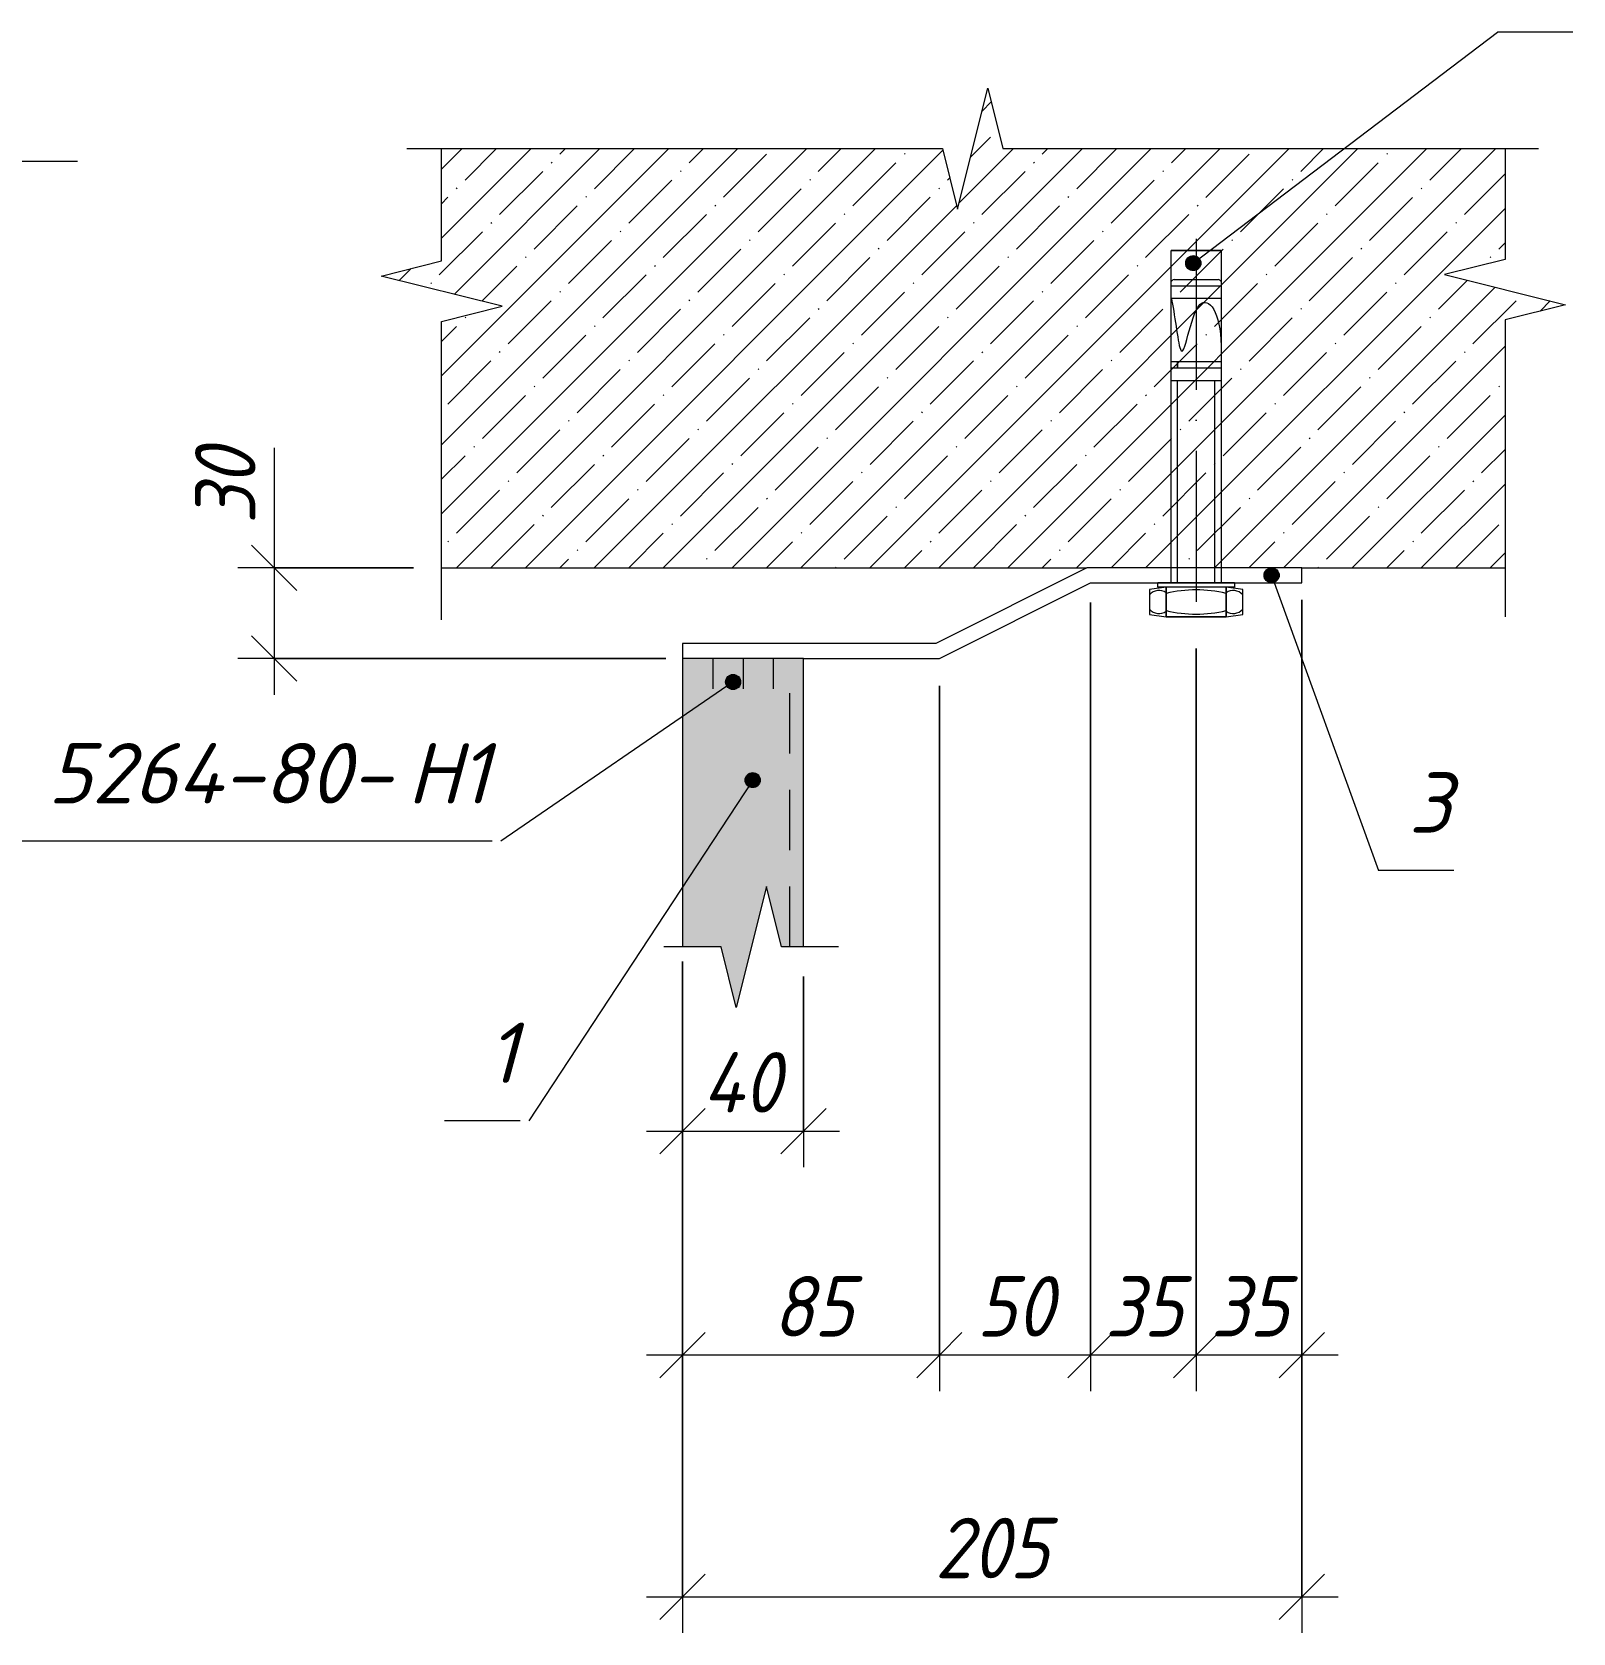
# Model space of a CAD drawing. Header units: millimetres. Extents: x -508 to 38670, y -99 to 8560.
# Drawn here: x 13655 to 14165, y 1883 to 2413 of the extents above; entities that cross this region are included whole.
import ezdxf

# ---------------------------------------------------------------- set-up
doc = ezdxf.new("R2010")
doc.units = ezdxf.units.MM
for name, pattern in [('200_ШТРИХ_ш1п0_6_', [32, 20, -12]), ('50_200_ШТРИХ_1Т_ш5_п1_п1_', [70, 50, -10, 0, -10]), ('IMPORT-Невидимая', [39.122222, 28.222222, -10.9])]:
    doc.linetypes.add(name, pattern=pattern)
for name, color, linetype, lineweight in [('A-ANNO-DIMS', 7, 'Continuous', 9), ('A-ANNO-DIMS-10', 7, 'Continuous', 9), ('A-ANNO-NOTE', 7, 'Continuous', 9), ('A-DETL', 7, 'Continuous', 9), ('A-DETL-1', 7, 'Continuous', 5), ('A-DETL-2', 7, '200_ШТРИХ_ш1п0_6_', 5), ('A-DETL-3', 7, 'Continuous', 20), ('A-DETL-4', 7, '50_200_ШТРИХ_1Т_ш5_п1_п1_', 5), ('A-DETL-5', 7, 'IMPORT-Невидимая', 5), ('A-DETL-GENF', 7, 'Continuous', 9), ('A-DETL-GENF-1', 7, 'Continuous', 5)]:
    doc.layers.add(name, color=color, linetype=linetype, lineweight=lineweight)
doc.layers.add('A-DETL-GENF-2', color=7, linetype='Continuous', lineweight=9, true_color=0xffffff)
doc.styles.add('ISOCPEUR_I_2', font='isocpeui.ttf', dxfattribs={"width": 0.9, "height": 20})
doc.styles.add('ISOCPEUR_I_4', font='isocpeui.ttf', dxfattribs={"height": 20})
doc.dimstyles.new('ISO-2_0_0_9К_СРЕДНИЙ_1', dxfattribs={"dimscale": 304.8, "dimtxt": 19.919624, "dimasz": 0.049213, "dimexe": 0.03937, "dimexo": 0, "dimgap": 0, "dimtad": 1, "dimdec": 0, "dimzin": 0, "dimdsep": 46, "dimtxsty": 'ISOCPEUR_I_2', "dimblk1": 'OBLIQUE', "dimblk2": 'OBLIQUE', "dimsah": 1, "dimcen": 0.09, "dimdle": 0.03937, "dimazin": 0, "dimtfac": 1, "dimtdec": 4, "dimtix": 1, "dimtmove": 0, "dimatfit": 3, "dimfxl": 1, "dimtvp": 1, "dimtolj": 1, "dimtzin": 0, "dimarcsym": 2})
doc.dimstyles.new('ISO-2_0_0_9К_СРЕДНИЙ_2', dxfattribs={"dimscale": 304.8, "dimtxt": 19.919624, "dimasz": 0.049213, "dimexe": 0.03937, "dimexo": 0, "dimgap": 0, "dimtad": 1, "dimdec": 0, "dimzin": 0, "dimdsep": 46, "dimtxsty": 'ISOCPEUR_I_2', "dimblk1": 'OBLIQUE', "dimblk2": 'OBLIQUE', "dimsah": 1, "dimcen": 0.09, "dimdle": 0.03937, "dimazin": 0, "dimtfac": 1, "dimtdec": 4, "dimtix": 1, "dimtmove": 1, "dimatfit": 3, "dimfxl": 1, "dimtvp": 1, "dimtolj": 1, "dimtzin": 0, "dimarcsym": 2})

# ---------------------------------------------------------------- blocks, each defined once
blk = doc.blocks.new('DET_Линия разрыва - Линия разрыва-25057329-АР1_Фахверк_Швеллер 80_Узлы_верх и низ развернуты_2 эт_')
at = {"layer": 'A-DETL-GENF'}
for p, q in [((-5, -20), (5, 20)), ((5, 20), (10, 0)), ((-108.77, 0), (-10, 0)), ((-10, 0), (-5, -20)), ((10, 0), (47.19, 0))]:
    blk.add_line(p, q, dxfattribs=at)
blk = doc.blocks.new('DET_Линия разрыва - Линия разрыва-25057326-АР1_Фахверк_Швеллер 80_Узлы_верх и низ развернуты_2 эт_')
at = {"layer": 'A-DETL-GENF'}
for p, q in [((-5, -20), (5, 20)), ((5, 20), (10, 0)), ((-28.93, 0), (-10, 0)), ((-10, 0), (-5, -20)), ((10, 0), (28.93, 0))]:
    blk.add_line(p, q, dxfattribs=at)
blk = doc.blocks.new('DET_Линия разрыва - Линия разрыва-25057325-АР1_Фахверк_Швеллер 80_Узлы_верх и низ развернуты_2 эт_')
at = {"layer": 'A-DETL-GENF'}
for p, q in [((-5, -20), (5, 20)), ((5, 20), (10, 0)), ((-46.68, 0), (-10, 0)), ((-10, 0), (-5, -20)), ((10, 0), (108.26, 0))]:
    blk.add_line(p, q, dxfattribs=at)
blk = doc.blocks.new('DET_Линия разрыва - Линия разрыва-25057324-АР1_Фахверк_Швеллер 80_Узлы_верх и низ развернуты_2 эт_')
at = {"layer": 'A-DETL-GENF'}
for p, q in [((-5, -20), (5, 20)), ((5, 20), (10, 0)), ((-187.25, 0), (-10, 0)), ((-10, 0), (-5, -20)), ((10, 0), (187.25, 0))]:
    blk.add_line(p, q, dxfattribs=at)
blk = doc.blocks.new('_AT__Текстовая выноска 2_0 - _AT__Текстовая выноска 2_0-25640969-АР1_Фахверк_Швеллер 80_Узлы_верх и низ развернуты_2 эт_')
at = {"layer": 'A-ANNO-NOTE'}
blk.add_line((0, 0), (25, 0), dxfattribs=at)
blk = doc.blocks.new('_AT__Текстовая выноска 2_0 - _AT__Текстовая выноска 2_0-30593221-АР1_Фахверк_Швеллер 80_Узлы_верх и низ развернуты_2 эт_')
at = {"layer": 'A-ANNO-NOTE'}
blk.add_line((0, 0), (25, 0), dxfattribs=at)
blk = doc.blocks.new('_AT__Текстовая выноска 2_0 - _AT__Текстовая выноска 2_0-30557170-АР1_Фахверк_Швеллер 80_Узлы_верх и низ развернуты_2 эт_')
at = {"layer": 'A-ANNO-NOTE'}
blk.add_line((0, 0), (2.5, 0), dxfattribs=at)
blk = doc.blocks.new('DIMBLOCK177-АР1_Фахверк_Швеллер 80_Узлы_верх и низ развернуты_2 эт_')
at = {"layer": 'A-ANNO-DIMS-10'}
for p, q in [((14075.75, 2223.79), (14075.75, 1962.71)), ((14075.75, 1974.71), (14075.75, 2223.79)), ((14040.75, 2208.6), (14040.75, 1962.71)), ((14040.75, 1974.71), (14040.75, 2208.6)), ((14087.75, 1974.71), (14040.75, 1974.71))]:
    blk.add_line(p, q, dxfattribs=at)
at = {"layer": 'A-ANNO-DIMS-10', "lineweight": 20}
for p, q in [((14040.75, 1974.71), (14048.25, 1982.21)), ((14075.75, 1974.71), (14083.25, 1982.21)), ((14040.75, 1974.71), (14033.25, 1967.21)), ((14075.75, 1974.71), (14068.25, 1967.21))]:
    blk.add_line(p, q, dxfattribs=at)
at = {"layer": 'A-ANNO-DIMS-10', "color": 0, "insert": (14045.61, 2000.83), "char_height": 20, "width": 30.3391, "attachment_point": 1, "line_spacing_factor": 1.149209, "style": 'ISOCPEUR_I_2'}
blk.add_mtext('35', dxfattribs=at)
blk = doc.blocks.new('_Oblique')
at = {"color": 0, "linetype": 'ByBlock', "lineweight": -2}
blk.add_line((-0.5, -0.5), (0.5, 0.5), dxfattribs=at)
blk = doc.blocks.new('DIMBLOCK178-АР1_Фахверк_Швеллер 80_Узлы_верх и низ развернуты_2 эт_')
at = {"layer": 'A-ANNO-DIMS-10'}
for p, q in [((14005.75, 2223.79), (14005.75, 1962.71)), ((14005.75, 1974.71), (14005.75, 2223.79)), ((14040.75, 2208.6), (14040.75, 1962.71)), ((14040.75, 1974.71), (14040.75, 2208.6)), ((14040.75, 1974.71), (14005.75, 1974.71))]:
    blk.add_line(p, q, dxfattribs=at)
at = {"layer": 'A-ANNO-DIMS-10', "lineweight": 20}
for p, q in [((14005.75, 1974.71), (14013.25, 1982.21)), ((14040.75, 1974.71), (14048.25, 1982.21)), ((14005.75, 1974.71), (13998.25, 1967.21)), ((14040.75, 1974.71), (14033.25, 1967.21))]:
    blk.add_line(p, q, dxfattribs=at)
at = {"layer": 'A-ANNO-DIMS-10', "color": 0, "insert": (14010.61, 2000.83), "char_height": 20, "width": 30.3391, "attachment_point": 1, "line_spacing_factor": 1.149209, "style": 'ISOCPEUR_I_2'}
blk.add_mtext('35', dxfattribs=at)
blk = doc.blocks.new('DIMBLOCK179-АР1_Фахверк_Швеллер 80_Узлы_верх и низ развернуты_2 эт_')
at = {"layer": 'A-ANNO-DIMS-10'}
for p, q in [((14005.75, 2223.79), (14005.75, 1962.71)), ((14005.75, 1974.71), (14005.75, 2223.79)), ((13955.75, 2196.16), (13955.75, 1962.71)), ((13955.75, 1974.71), (13955.75, 2196.16)), ((14005.75, 1974.71), (13955.75, 1974.71))]:
    blk.add_line(p, q, dxfattribs=at)
at = {"layer": 'A-ANNO-DIMS-10', "lineweight": 20}
for p, q in [((13955.75, 1974.71), (13963.25, 1982.21)), ((14005.75, 1974.71), (14013.25, 1982.21)), ((13955.75, 1974.71), (13948.25, 1967.21)), ((14005.75, 1974.71), (13998.25, 1967.21))]:
    blk.add_line(p, q, dxfattribs=at)
at = {"layer": 'A-ANNO-DIMS-10', "color": 0, "insert": (13968.11, 2000.83), "char_height": 20, "width": 30.3391, "attachment_point": 1, "line_spacing_factor": 1.149209, "style": 'ISOCPEUR_I_2'}
blk.add_mtext('50', dxfattribs=at)
blk = doc.blocks.new('DIMBLOCK180-АР1_Фахверк_Швеллер 80_Узлы_верх и низ развернуты_2 эт_')
at = {"layer": 'A-ANNO-DIMS-10'}
for p, q in [((13955.75, 2196.16), (13955.75, 1962.71)), ((13955.75, 1974.71), (13955.75, 2196.16)), ((13870.77, 2104.98), (13870.77, 1962.71)), ((13870.77, 1974.71), (13870.77, 2104.98)), ((13955.75, 1974.71), (13858.77, 1974.71))]:
    blk.add_line(p, q, dxfattribs=at)
at = {"layer": 'A-ANNO-DIMS-10', "lineweight": 20}
for p, q in [((13870.77, 1974.71), (13878.27, 1982.21)), ((13955.75, 1974.71), (13963.25, 1982.21)), ((13870.77, 1974.71), (13863.27, 1967.21)), ((13955.75, 1974.71), (13948.25, 1967.21))]:
    blk.add_line(p, q, dxfattribs=at)
at = {"layer": 'A-ANNO-DIMS-10', "color": 0, "insert": (13900.62, 2000.83), "char_height": 20, "width": 30.3391, "attachment_point": 1, "line_spacing_factor": 1.149209, "style": 'ISOCPEUR_I_2'}
blk.add_mtext('85', dxfattribs=at)
blk = doc.blocks.new('DIMBLOCK181-АР1_Фахверк_Швеллер 80_Узлы_верх и низ развернуты_2 эт_')
at = {"layer": 'A-ANNO-DIMS-10'}
for p, q in [((13735.53, 2275.02), (13735.53, 2249.74)), ((13735.53, 2249.74), (13735.53, 2220.27)), ((13735.53, 2247.27), (13735.53, 2193.27)), ((13781.71, 2235.27), (13723.53, 2235.27)), ((13735.53, 2235.27), (13781.71, 2235.27)), ((13865.23, 2205.27), (13723.53, 2205.27)), ((13735.53, 2205.27), (13865.23, 2205.27))]:
    blk.add_line(p, q, dxfattribs=at)
at = {"layer": 'A-ANNO-DIMS-10', "lineweight": 20}
for p, q in [((13735.53, 2235.27), (13728.03, 2242.77)), ((13735.53, 2235.27), (13743.03, 2227.77)), ((13735.53, 2205.27), (13728.03, 2212.77)), ((13735.53, 2205.27), (13743.03, 2197.77))]:
    blk.add_line(p, q, dxfattribs=at)
at = {"layer": 'A-ANNO-DIMS-10', "color": 0, "insert": (13709.4, 2249.74), "char_height": 20, "width": 30.3391, "attachment_point": 1, "rotation": 90, "line_spacing_factor": 1.149209, "style": 'ISOCPEUR_I_2'}
blk.add_mtext('30', dxfattribs=at)
blk = doc.blocks.new('DIMBLOCK182-АР1_Фахверк_Швеллер 80_Узлы_верх и низ развернуты_2 эт_')
at = {"layer": 'A-ANNO-DIMS-10'}
for p, q in [((14075.75, 2224.72), (14075.75, 1882.71)), ((14075.75, 1894.71), (14075.75, 2224.72)), ((13870.77, 2079.27), (13870.77, 1882.71)), ((13870.77, 1894.71), (13870.77, 2079.27)), ((13858.77, 1894.71), (14087.75, 1894.71))]:
    blk.add_line(p, q, dxfattribs=at)
at = {"layer": 'A-ANNO-DIMS-10', "lineweight": 20}
for p, q in [((13870.77, 1894.71), (13878.27, 1902.21)), ((14075.75, 1894.71), (14083.25, 1902.21)), ((13870.77, 1894.71), (13863.27, 1887.21)), ((14075.75, 1894.71), (14068.25, 1887.21))]:
    blk.add_line(p, q, dxfattribs=at)
at = {"layer": 'A-ANNO-DIMS-10', "color": 0, "insert": (13954.3, 1920.83), "char_height": 20, "width": 45.5087, "attachment_point": 1, "line_spacing_factor": 1.149209, "style": 'ISOCPEUR_I_2'}
blk.add_mtext('205', dxfattribs=at)
blk = doc.blocks.new('DIMBLOCK183-АР1_Фахверк_Швеллер 80_Узлы_верх и низ развернуты_2 эт_')
at = {"layer": 'A-ANNO-DIMS-10'}
for p, q in [((13910.75, 2100.05), (13910.75, 2036.84)), ((13910.75, 2048.84), (13910.75, 2100.05)), ((13870.77, 2079.27), (13870.77, 2036.84)), ((13870.77, 2048.84), (13870.77, 2079.27)), ((13858.77, 2048.84), (13922.75, 2048.84))]:
    blk.add_line(p, q, dxfattribs=at)
at = {"layer": 'A-ANNO-DIMS-10', "lineweight": 20}
for p, q in [((13870.77, 2048.84), (13878.27, 2056.34)), ((13910.75, 2048.84), (13918.25, 2056.34)), ((13870.77, 2048.84), (13863.27, 2041.34)), ((13910.75, 2048.84), (13903.25, 2041.34))]:
    blk.add_line(p, q, dxfattribs=at)
at = {"layer": 'A-ANNO-DIMS-10', "color": 0, "insert": (13877.35, 2074.97), "char_height": 20, "width": 32.1779, "attachment_point": 1, "line_spacing_factor": 1.149209, "style": 'ISOCPEUR_I_2'}
blk.add_mtext('40', dxfattribs=at)

msp = doc.modelspace()

# ---------------------------------------------------------------- hatches: boundary and pattern name
at = {"layer": 'A-ANNO-NOTE'}
h = msp.add_hatch(color=256, dxfattribs=at)
edge = h.paths.add_edge_path(flags=0)
edge.add_arc((14039.81, 2336.13), 2.5, 0, 360)
h = msp.add_hatch(color=256, dxfattribs=at)
edge = h.paths.add_edge_path(flags=0)
edge.add_arc((14065.74, 2232.79), 2.5, 0, 360)
h = msp.add_hatch(color=256, dxfattribs=at)
edge = h.paths.add_edge_path(flags=0)
edge.add_arc((13887.48, 2197.48), 2.5, 0, 360)
h = msp.add_hatch(color=256, dxfattribs=at)
edge = h.paths.add_edge_path(flags=0)
edge.add_arc((13893.97, 2165.01), 2.5, 0, 360)
at = {"layer": 'A-DETL-GENF-1'}
h = msp.add_hatch(dxfattribs=at)
h.set_pattern_fill('FP_10', color=256, style=0, pattern_type=2)
h.set_pattern_definition([(45, (10602.626, 0), (-11.404925, 11.404925), []), (45, (10614.031, 0), (-11.404925, 11.404925), [20.161, -4.032, 0.335, -3.697])])
h.paths.add_polyline_path([(13790.99, 2235.27), (14142.99, 2235.27), (14142.99, 2317.34), (14162.99, 2322.34), (14122.99, 2332.34), (14142.99, 2337.34), (14142.99, 2374.02), (13976.79, 2374.02), (13971.79, 2394.02), (13961.79, 2354.02), (13956.79, 2374.02), (13790.99, 2374.02), (13790.99, 2336.83), (13770.99, 2331.83), (13810.99, 2321.83), (13790.99, 2316.83)], flags=0)
at = {"layer": 'A-DETL-GENF-2'}
msp.add_hatch(color=256, dxfattribs=at).paths.add_polyline_path([(13888.49, 2089.77), (13898.49, 2129.77), (13903.49, 2109.77), (13910.75, 2109.77), (13910.75, 2205.27), (13870.77, 2205.27), (13870.77, 2109.77), (13883.49, 2109.77)], flags=0)

# ---------------------------------------------------------------- linework, layer by layer
at = {"layer": 'A-ANNO-NOTE'}
for p, q in [((14039.81, 2336.13), (14140.49, 2412.62)), ((14065.74, 2232.79), (14101.07, 2135.06)), ((13887.48, 2197.48), (13810.62, 2144.75)), ((13893.97, 2165.01), (13819.89, 2052.23))]:
    msp.add_line(p, q, dxfattribs=at)
for centre in [(14039.81, 2336.13), (14065.74, 2232.79), (13887.48, 2197.48), (13893.97, 2165.01)]:
    msp.add_circle(centre, 2.5, dxfattribs=at)
at = {"layer": 'A-DETL'}
for p, q in [((14004.57, 2235.27), (13954.57, 2210.27)), ((14075.75, 2235.27), (14004.57, 2235.27)), ((14075.75, 2230.27), (14075.75, 2235.27)), ((13955.75, 2205.27), (14005.75, 2230.27)), ((14005.75, 2230.27), (14075.75, 2230.27)), ((13954.57, 2210.27), (13870.77, 2210.27)), ((13870.77, 2210.27), (13870.77, 2205.27)), ((13910.75, 2205.27), (13870.77, 2205.27)), ((13870.77, 2205.27), (13870.77, 2109.77)), ((13910.75, 2205.27), (13955.75, 2205.27)), ((13910.75, 2109.77), (13910.75, 2205.27))]:
    msp.add_line(p, q, dxfattribs=at)
at = {"layer": 'A-DETL-1'}
for p, q in [((14049.01, 2340.27), (14032.48, 2340.27)), ((14032.48, 2340.27), (14049.01, 2340.27)), ((14032.48, 2230.27), (14032.48, 2340.27)), ((14049.01, 2340.27), (14049.01, 2230.27)), ((14032.48, 2328.62), (14049.01, 2328.62)), ((14033.45, 2330.69), (14048.04, 2330.69)), ((14032.48, 2324.49), (14049.01, 2324.49)), ((14032.48, 2303.53), (14049.01, 2303.53)), ((14032.48, 2301.46), (14049.01, 2301.46)), ((14034.55, 2301.46), (14034.55, 2303.53)), ((14034.64, 2301.46), (14034.64, 2303.53)), ((14032.48, 2297.33), (14049.01, 2297.33)), ((14034.59, 2230.27), (14034.59, 2297.33)), ((14046.91, 2230.27), (14046.91, 2297.33)), ((14030.83, 2228.83), (14025.34, 2228.06)), ((14025.34, 2228.06), (14025.34, 2219.87)), ((14028.07, 2228.83), (14028.07, 2230.27)), ((14053.42, 2230.27), (14028.07, 2230.27)), ((14053.42, 2228.83), (14028.07, 2228.83)), ((14050.67, 2228.83), (14030.83, 2228.83)), ((14030.83, 2228.83), (14030.83, 2219.08)), ((14030.83, 2219.08), (14030.83, 2228.83)), ((14050.67, 2228.83), (14030.83, 2228.83)), ((14035.2, 2230.27), (14037.25, 2230.27)), ((14050.67, 2219.08), (14050.67, 2228.83)), ((14056.16, 2228.06), (14050.67, 2228.83)), ((14050.67, 2228.83), (14050.67, 2219.08)), ((14053.42, 2230.27), (14053.42, 2228.83)), ((14056.16, 2219.87), (14056.16, 2228.06)), ((14025.34, 2219.87), (14030.83, 2219.1)), ((14030.83, 2219.08), (14050.67, 2219.08)), ((14050.67, 2219.08), (14030.83, 2219.08)), ((14050.67, 2219.1), (14056.16, 2219.87))]:
    msp.add_line(p, q, dxfattribs=at)
for centre, radius, start, end in [((14033.66, 2329.33), 1.38, 98.7234, 149.1005), ((14047.83, 2329.33), 1.38, 30.8995, 81.2766), ((14028.47, 2223.53), 4.23, 56.0803, 137.7236), ((14040.75, 2185.11), 42.85, 76.6145, 103.3855), ((14053.03, 2223.53), 4.23, 42.2764, 123.9197), ((14028.47, 2224.39), 4.23, 222.2764, 303.9197), ((14040.75, 2262.81), 42.85, 256.6145, 283.3855), ((14053.03, 2224.39), 4.23, 236.0803, 317.7236)]:
    msp.add_arc(centre, radius, start, end, dxfattribs=at)
msp.add_open_spline([(14032.48, 2324.49), (14033.66, 2319.77), (14036.12, 2294.31), (14039.88, 2331.79), (14049.01, 2319.8), (14049.01, 2308.8)], degree=3, knots=[3.947128, 3.947128, 3.947128, 3.947128, 10.095996, 20.129437, 28.583816, 28.583816, 28.583816, 28.583816], dxfattribs=at)
at = {"layer": 'A-DETL-2'}
msp.add_line((13906.25, 2109.77), (13906.25, 2205.27), dxfattribs=at)
at = {"layer": 'A-DETL-3'}
for p, q in [((13790.99, 2235.27), (14004.57, 2235.27)), ((14075.75, 2235.27), (14142.99, 2235.27))]:
    msp.add_line(p, q, dxfattribs=at)
at = {"layer": 'A-DETL-4'}
msp.add_line((14040.75, 2344.14), (14040.75, 2214.14), dxfattribs=at)
at = {"layer": 'A-DETL-5'}
for p, q in [((13880.77, 2205.27), (13880.77, 2195.27)), ((13890.77, 2205.27), (13890.77, 2195.27)), ((13900.77, 2205.27), (13900.77, 2195.27))]:
    msp.add_line(p, q, dxfattribs=at)

# ---------------------------------------------------------------- block references
at = {"layer": 'A-ANNO-NOTE', "xscale": 10, "yscale": 10, "zscale": 10, "rotation": 180}
for name, p in [('_AT__Текстовая выноска 2_0 - _AT__Текстовая выноска 2_0-30557170-АР1_Фахверк_Швеллер 80_Узлы_верх и низ развернуты_2 эт_', (14165.49, 2412.62)), ('_AT__Текстовая выноска 2_0 - _AT__Текстовая выноска 2_0-30593221-АР1_Фахверк_Швеллер 80_Узлы_верх и низ развернуты_2 эт_', (13807.72, 2144.75)), ('_AT__Текстовая выноска 2_0 - _AT__Текстовая выноска 2_0-30557170-АР1_Фахверк_Швеллер 80_Узлы_верх и низ развернуты_2 эт_', (14126.07, 2135.06)), ('_AT__Текстовая выноска 2_0 - _AT__Текстовая выноска 2_0-30557170-АР1_Фахверк_Швеллер 80_Узлы_верх и низ развернуты_2 эт_', (13816.98, 2052.23))]:
    msp.add_blockref(name, p, dxfattribs=at)
at = {"layer": 'A-ANNO-NOTE', "xscale": 10, "yscale": 10, "zscale": 10}
msp.add_blockref('_AT__Текстовая выноска 2_0 - _AT__Текстовая выноска 2_0-25640969-АР1_Фахверк_Швеллер 80_Узлы_верх и низ развернуты_2 эт_', (13420.5, 2369.9), dxfattribs=at)
at = {"layer": 'A-DETL-GENF'}
msp.add_blockref('DET_Линия разрыва - Линия разрыва-25057324-АР1_Фахверк_Швеллер 80_Узлы_верх и низ развернуты_2 эт_', (13966.79, 2374.02), dxfattribs=at)
for name, p, rotation in [('DET_Линия разрыва - Линия разрыва-25057329-АР1_Фахверк_Швеллер 80_Узлы_верх и низ развернуты_2 эт_', (13790.99, 2326.83), 90.0000000000001), ('DET_Линия разрыва - Линия разрыва-25057325-АР1_Фахверк_Швеллер 80_Узлы_верх и низ развернуты_2 эт_', (14142.99, 2327.34), 269.9999999999999), ('DET_Линия разрыва - Линия разрыва-25057326-АР1_Фахверк_Швеллер 80_Узлы_верх и низ развернуты_2 эт_', (13893.49, 2109.77), 180)]:
    msp.add_blockref(name, p, dxfattribs=dict(at, rotation=rotation))

# ---------------------------------------------------------------- texts
at = {"layer": 'A-ANNO-NOTE', "char_height": 20, "attachment_point": 1, "style": 'ISOCPEUR_I_4'}
for s, insert, width in [(' 5264-80-', (13647.91, 2177.27), 159.5358), ('\\fISOCPEUR|b0|i1|c204|p34|;Н', (13779.54, 2177.27), 20.8439), ('\\fISOCPEUR|b0|i1|c204|p34|;1', (13796.73, 2177.27), 12.827), ('\\fISOCPEUR|b0|i1|c204|p34|;3', (14111.06, 2167.58), 17.6371), ('\\fISOCPEUR|b0|i1|c204|p34|;1', (13805.97, 2084.76), 12.827)]:
    msp.add_mtext(s, dxfattribs=dict(at, insert=insert, width=width))

# ---------------------------------------------------------------- dimensions: what is measured, and where the dimension line sits
at = {"layer": 'A-ANNO-DIMS'}
dim = msp.add_linear_dim(base=(13735.53, 2205.27), p1=(13781.71, 2235.27), p2=(13865.23, 2205.27), angle=90, dimstyle='ISO-2_0_0_9К_СРЕДНИЙ_2', override={"dimpost": '<>', "dimfxl": 88.745575}, dxfattribs=at)
dim.commit()
dim.dimension.update_dxf_attribs({"geometry": 'DIMBLOCK181-АР1_Фахверк_Швеллер 80_Узлы_верх и низ развернуты_2 эт_', "text_midpoint": (13722.73, 2264.91), "dimtype": 160, "text_rotation": 90})
for base, p1, p2, override, picture, middle in [((14075.75, 1894.71), (13870.77, 2079.27), (14075.75, 2224.72), {"dimpost": '<>', "dimfxl": 251.33763}, 'DIMBLOCK182-АР1_Фахверк_Швеллер 80_Узлы_верх и низ развернуты_2 эт_', (13973.26, 1904.71)), ((13955.75, 1974.71), (14005.75, 2223.79), (13955.75, 2196.16), {"dimpost": '<>', "dimfxl": 57.128225}, 'DIMBLOCK179-АР1_Фахверк_Швеллер 80_Узлы_верх и низ развернуты_2 эт_', (13980.75, 1984.71)), ((14005.75, 1974.71), (14040.75, 2208.6), (14005.75, 2223.79), {"dimpost": '<>', "dimfxl": 38.154935}, 'DIMBLOCK178-АР1_Фахверк_Швеллер 80_Узлы_верх и низ развернуты_2 эт_', (14023.25, 1984.71)), ((14040.75, 1974.71), (14075.75, 2223.79), (14040.75, 2208.6), {"dimpost": '<>', "dimfxl": 38.154935}, 'DIMBLOCK177-АР1_Фахверк_Швеллер 80_Узлы_верх и низ развернуты_2 эт_', (14058.25, 1984.71)), ((13870.77, 1974.71), (13955.75, 2196.16), (13870.77, 2104.98), {"dimpost": '<>', "dimfxl": 124.630907}, 'DIMBLOCK180-АР1_Фахверк_Швеллер 80_Узлы_верх и низ развернуты_2 эт_', (13913.26, 1984.71)), ((13910.75, 2048.84), (13870.77, 2079.27), (13910.75, 2100.05), {"dimpost": '<>', "dimfxl": 45.050931}, 'DIMBLOCK183-АР1_Фахверк_Швеллер 80_Узлы_верх и низ развернуты_2 эт_', (13890.76, 2058.84))]:
    dim = msp.add_linear_dim(base=base, p1=p1, p2=p2, dimstyle='ISO-2_0_0_9К_СРЕДНИЙ_1', override=override, dxfattribs=at)
    dim.commit()
    dim.dimension.update_dxf_attribs({"geometry": picture, "text_midpoint": middle})

doc.saveas('drawing.dxf')
